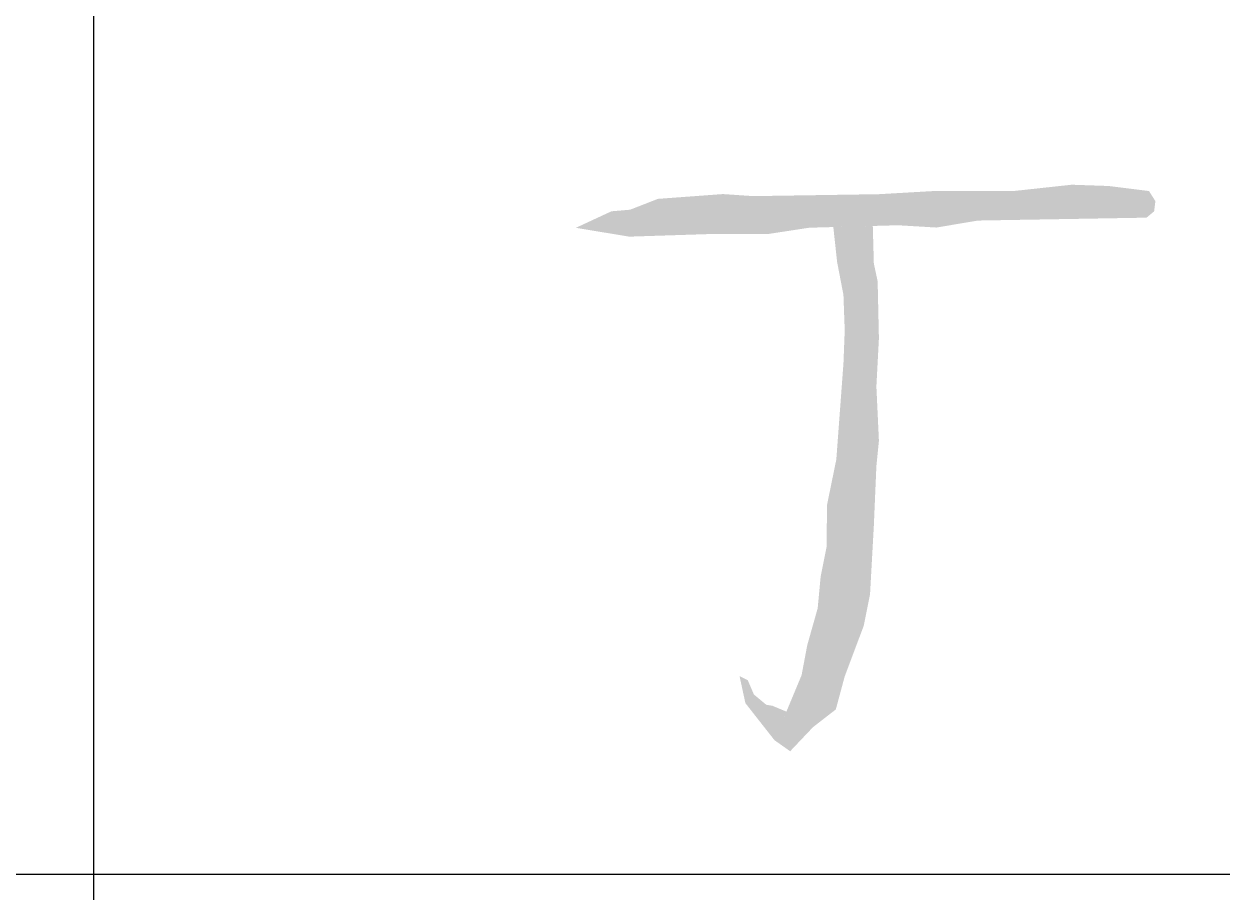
# Model space of a CAD drawing. Extents: x 4678611 to 4812712, y -485691 to -238224.
# Drawn here: x 4775300 to 4776197, y -481754 to -481104 of the extents above; entities that cross this region are included whole.
import ezdxf

# ---------------------------------------------------------------- set-up
doc = ezdxf.new("R2010")
doc.units = 0
doc.header["$LTSCALE"] = 1000
doc.header["$MEASUREMENT"] = 0
doc.layers.get('0').update_dxf_attribs({"linetype": 'CONTINUOUS'})
doc.layers.add('HATCH', color=8, linetype='CONTINUOUS')

msp = doc.modelspace()

# ---------------------------------------------------------------- hatches: boundary and pattern name
at = {"layer": 'HATCH'}
h = msp.add_hatch(color=0, dxfattribs=at)
h.paths.add_polyline_path([(4776147.5, -481236.63), (4776142.75, -481229.04), (4776112.37, -481225.25), (4776084.83, -481224.3), (4776041.15, -481229.04), (4775981.33, -481229.04), (4775940.53, -481231.39), (4775908.21, -481231.89), (4775846.49, -481232.84), (4775823.58, -481231.3), (4775802.81, -481232.84), (4775774.97, -481234.89), (4775754.18, -481243), (4775740.14, -481244.22), (4775713.55, -481256.56), (4775753.43, -481263.2), (4775812.3, -481261.3), (4775856.93, -481261.3), (4775888.27, -481256.51), (4775920.55, -481255.61), (4775954.74, -481254.66), (4775983.51, -481256.37), (4775993.67, -481254.66), (4776014.53, -481251.14), (4776055.37, -481250.44), (4776085.78, -481249.92), (4776140.85, -481248.97), (4776146.55, -481244.22)])
h.paths.add_polyline_path([(4775935.89, -481255.18), (4775920.55, -481255.61), (4775906.32, -481256), (4775909.16, -481282.18), (4775913.91, -481306.85), (4775914.86, -481333.42), (4775913.91, -481358.09), (4775912.01, -481383.71), (4775908.57, -481430.09), (4775901.56, -481464.36), (4775901.34, -481495.17), (4775896.85, -481517.62), (4775894.61, -481541.56), (4775886.8, -481569.18), (4775882.55, -481591.72), (4775874.26, -481611.59), (4775868.58, -481625.2), (4775862.26, -481640.36), (4775874, -481648.65), (4775891.09, -481630.62), (4775908.19, -481617.33), (4775914.83, -481592.66), (4775929.08, -481554.71), (4775933.82, -481530.99), (4775936.67, -481479.75), (4775938.57, -481435.15), (4775940.47, -481416.17), (4775938.57, -481375.37), (4775940.47, -481339.32), (4775939.52, -481296.62), (4775936.67, -481283.33)])
h.paths.add_polyline_path([(4775871.19, -481618.96), (4775860.67, -481614.57), (4775856.06, -481613.81), (4775846.84, -481606.13), (4775842.23, -481595.38), (4775836.09, -481592.31), (4775840.48, -481612.61), (4775846.84, -481620.72), (4775862.26, -481640.36), (4775868.58, -481625.2)])

# ---------------------------------------------------------------- linework, layer by layer
for p, q in [((4775352.47, -483690.74), (4775352.47, -480440.74)), ((4775352.47, -483690.74), (4775352.47, -480440.74)), ((4775352.47, -483690.74), (4775352.47, -480440.74)), ((4773772.47, -481740.74), (4779272.47, -481740.74))]:
    msp.add_line(p, q)

doc.saveas('drawing.dxf')
